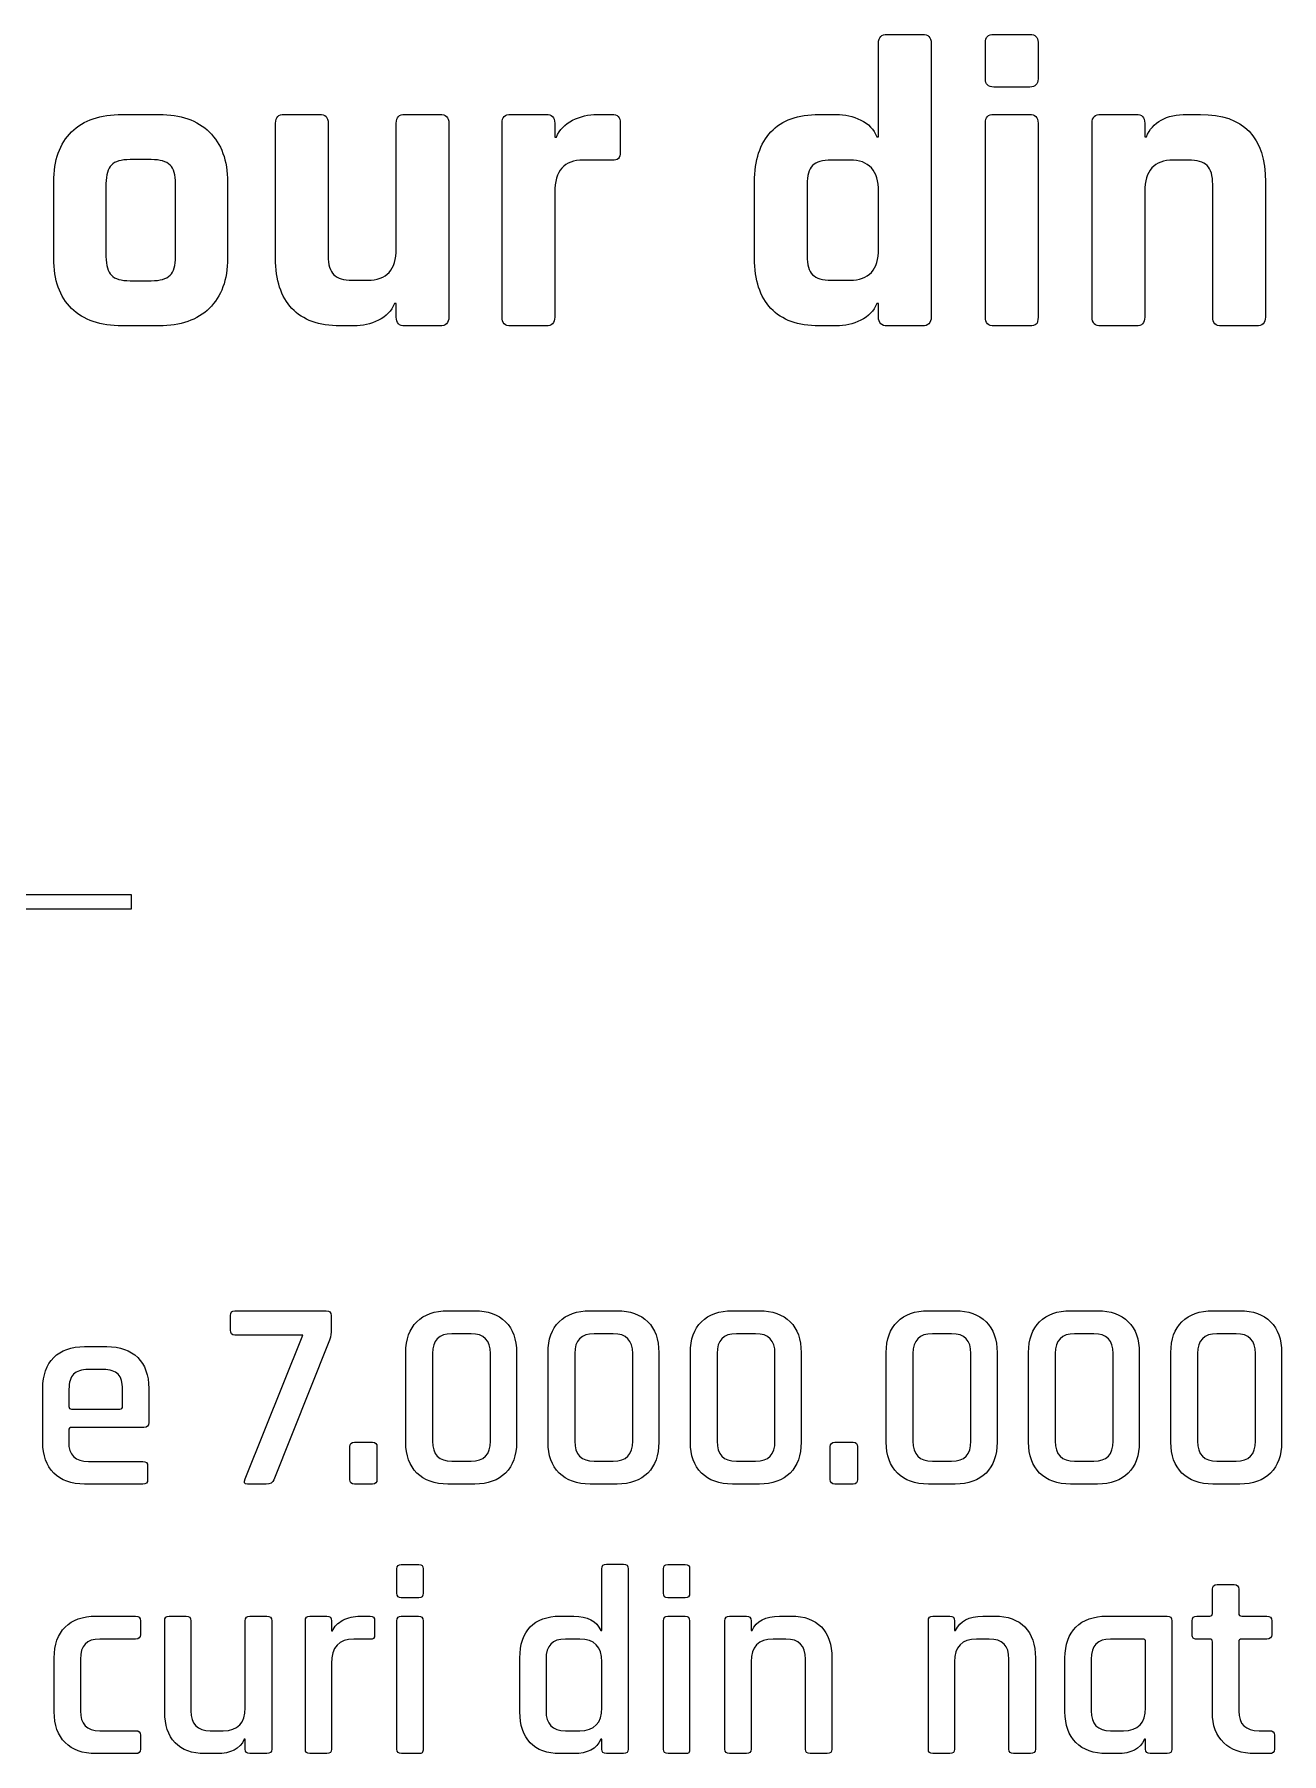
# Model space of a CAD drawing. Extents: x 23 to 195, y 64 to 143.
# Drawn here: x 142.7 to 163.93, y 113.85 to 143.11 of the extents above; entities that cross this region are included whole.
import ezdxf

# ---------------------------------------------------------------- set-up
doc = ezdxf.new("R2010")
doc.units = 0
doc.layers.add('Layer_1', color=7, linetype='CONTINUOUS')

msp = doc.modelspace()

# ---------------------------------------------------------------- linework, layer by layer
at = {"layer": 'Layer_1', "color": 7}
for points in [[(157.217805, 143.105089), (157.817527, 143.105089)], [(159.029778, 143.104983), (159.643964, 143.104983)], [(157.041416, 141.362366), (157.069638, 141.362366), (157.069638, 142.956922)], [(157.965694, 142.956922), (157.965694, 138.2932)], [(158.889019, 142.350038), (158.889019, 142.963872)], [(159.785075, 142.970927), (159.785075, 142.350038)], [(159.643964, 142.208927), (159.029778, 142.208927)], [(144.198047, 141.743331), (144.825992, 141.743331)], [(146.808532, 139.295018), (146.808532, 141.595129)], [(146.956699, 141.743296), (147.556421, 141.743296)], [(147.704588, 141.595129), (147.704588, 139.337351)], [(148.861699, 139.457296), (148.861699, 141.595129)], [(149.009866, 141.743296), (149.602532, 141.743296)], [(149.757755, 141.595129), (149.757755, 138.293129)], [(150.663547, 138.293129), (150.663547, 141.595129)], [(150.811713, 141.743296), (151.411436, 141.743296)], [(151.559602, 141.595129), (151.559602, 141.35524), (151.587825, 141.35524)], [(152.279269, 141.743296), (152.533622, 141.743296)], [(152.67438, 141.595129), (152.67438, 141.108296)], [(156.060694, 141.743366), (156.349972, 141.743366)], [(158.889019, 138.293094), (158.889019, 141.595094)], [(159.029778, 141.743261), (159.636908, 141.743261)], [(159.785075, 141.595094), (159.785075, 138.293094)], [(160.704943, 138.293129), (160.704943, 141.595129)], [(160.85311, 141.743296), (161.452832, 141.743296)], [(161.600998, 141.595129), (161.600998, 141.362296), (161.629221, 141.362296)], [(162.320665, 141.743296), (162.546796, 141.743296)], [(144.691936, 140.974276), (144.332103, 140.974276)], [(152.533622, 140.967185), (152.046436, 140.967185)], [(156.582805, 140.967255), (156.265305, 140.967255)], [(162.342185, 140.967185), (162.087832, 140.967185)], [(143.033881, 139.295053), (143.033881, 140.593276)], [(143.922881, 140.565053), (143.922881, 139.323276)], [(145.108214, 139.323276), (145.108214, 140.565053)], [(145.990158, 140.593276), (145.990158, 139.295053)], [(151.559602, 140.416851), (151.559602, 138.293129)], [(154.96038, 139.295089), (154.96038, 140.593311)], [(155.856436, 140.550978), (155.856436, 139.337422)], [(157.069638, 139.457366), (157.069638, 140.431033)], [(161.600998, 140.430963), (161.600998, 138.293129)], [(162.75811, 138.293129), (162.75811, 140.550907)], [(163.654165, 140.59324), (163.654165, 138.293129)], [(144.332103, 138.914053), (144.691936, 138.914053)], [(148.11381, 138.921074), (148.374866, 138.921074)], [(156.265305, 138.921144), (156.582805, 138.921144)], [(148.861699, 138.293129), (148.861699, 138.525963), (148.833477, 138.525963)], [(157.069638, 138.2932), (157.069638, 138.526033), (157.041416, 138.526033)], [(144.825992, 138.144998), (144.198047, 138.144998)], [(148.142032, 138.144963), (147.909199, 138.144963)], [(149.602532, 138.144963), (149.009866, 138.144963)], [(151.411436, 138.144963), (150.811713, 138.144963)], [(156.349972, 138.145033), (156.060694, 138.145033)], [(157.817527, 138.145033), (157.217805, 138.145033)], [(159.643964, 138.144927), (159.037186, 138.144927)], [(161.452832, 138.144963), (160.85311, 138.144963)], [(163.498943, 138.144963), (162.906276, 138.144963)], [(146.039653, 121.056654), (146.039653, 121.30889)], [(146.117617, 121.386854), (147.672309, 121.386854)], [(147.754859, 121.30889), (147.754859, 121.024551)], [(149.74068, 121.386819), (150.198938, 121.386819)], [(152.162217, 121.386819), (152.620476, 121.386819)], [(154.58379, 121.386819), (155.042048, 121.386819)], [(157.917963, 121.386819), (158.376222, 121.386819)], [(160.3395, 121.386819), (160.797759, 121.386819)], [(162.761073, 121.386819), (163.219331, 121.386819)], [(146.291889, 118.525121), (147.27367, 120.974104), (146.117617, 120.974104)], [(147.704412, 120.831934), (146.778017, 118.511362)], [(150.135086, 120.996999), (149.809119, 120.996999)], [(152.556623, 120.996999), (152.230656, 120.996999)], [(154.978195, 120.996999), (154.652229, 120.996999)], [(158.312369, 120.996999), (157.986402, 120.996999)], [(160.733906, 120.996999), (160.407939, 120.996999)], [(163.155478, 120.996999), (162.829512, 120.996999)], [(143.558673, 120.776795), (143.934381, 120.776795)], [(149.024894, 119.148796), (149.024894, 120.675971)], [(149.478919, 120.657627), (149.478919, 119.167141)], [(150.464933, 119.167141), (150.464933, 120.657627)], [(150.909786, 120.675971), (150.909786, 119.148796)], [(151.446431, 119.148796), (151.446431, 120.675971)], [(151.900456, 120.657627), (151.900456, 119.167141)], [(152.88647, 119.167141), (152.88647, 120.657627)], [(153.331323, 120.675971), (153.331323, 119.148796)], [(153.868004, 119.148796), (153.868004, 120.675971)], [(154.322029, 120.657627), (154.322029, 119.167141)], [(155.308043, 119.167141), (155.308043, 120.657627)], [(155.752895, 120.675971), (155.752895, 119.148796)], [(157.202177, 119.148796), (157.202177, 120.675971)], [(157.656202, 120.657627), (157.656202, 119.167141)], [(158.642216, 119.167141), (158.642216, 120.657627)], [(159.087069, 120.675971), (159.087069, 119.148796)], [(159.623714, 119.148796), (159.623714, 120.675971)], [(160.077739, 120.657627), (160.077739, 119.167141)], [(161.063753, 119.167141), (161.063753, 120.657627)], [(161.508606, 120.675971), (161.508606, 119.148796)], [(162.045287, 119.148796), (162.045287, 120.675971)], [(162.499312, 120.657627), (162.499312, 119.167141)], [(163.485326, 119.167141), (163.485326, 120.657627)], [(163.930178, 120.675971), (163.930178, 119.148796)], [(143.875115, 120.386976), (143.622878, 120.386976)], [(142.847826, 119.148726), (142.847826, 120.065948)], [(143.292678, 120.05219), (143.292678, 119.758679)], [(144.205315, 119.758679), (144.205315, 120.05219)], [(144.650167, 120.065948), (144.650167, 119.483512)], [(143.33854, 119.712818), (144.159453, 119.712818)], [(143.28774, 119.355101), (143.28774, 119.157898)], [(144.567617, 119.400962), (143.33854, 119.400962)], [(148.07123, 118.515984), (148.07123, 119.075489)], [(148.149194, 119.148867), (148.461049, 119.148867)], [(148.534427, 119.075489), (148.534427, 118.515984)], [(156.248513, 118.515984), (156.248513, 119.075489)], [(156.326477, 119.148867), (156.638332, 119.148867)], [(156.71171, 119.075489), (156.71171, 118.515984)], [(143.622878, 118.823112), (144.549273, 118.823112)], [(149.809119, 118.827769), (150.135086, 118.827769)], [(152.230656, 118.827769), (152.556623, 118.827769)], [(154.652229, 118.827769), (154.978195, 118.827769)], [(157.986402, 118.827769), (158.312369, 118.827769)], [(160.407939, 118.827769), (160.733906, 118.827769)], [(162.829512, 118.827769), (163.155478, 118.827769)], [(144.631823, 118.740562), (144.631823, 118.511256)], [(144.549273, 118.437879), (143.558673, 118.437879)], [(146.649606, 118.437984), (146.333517, 118.437984)], [(148.461049, 118.43802), (148.149194, 118.43802)], [(150.198938, 118.437949), (149.74068, 118.437949)], [(152.620476, 118.437949), (152.162217, 118.437949)], [(155.042048, 118.437949), (154.58379, 118.437949)], [(156.638332, 118.43802), (156.326477, 118.43802)], [(158.376222, 118.437949), (157.917963, 118.437949)], [(160.797759, 118.437949), (160.3395, 118.437949)], [(163.219331, 118.437949), (162.761073, 118.437949)], [(148.948165, 117.071394), (149.246262, 117.071394)], [(152.438513, 117.075874), (152.732024, 117.075874)], [(153.483652, 117.071394), (153.78175, 117.071394)], [(148.874787, 116.58068), (148.874787, 116.998016)], [(149.31964, 116.998016), (149.31964, 116.58068)], [(152.341852, 115.947691), (152.360196, 115.947691), (152.360196, 116.99791)], [(152.809635, 116.99791), (152.809635, 113.929802)], [(153.410275, 116.58068), (153.410275, 116.998016)], [(153.855127, 116.998016), (153.855127, 116.58068)], [(162.834592, 116.72733), (163.12387, 116.72733)], [(149.246262, 116.502716), (148.948165, 116.502716)], [(153.78175, 116.502716), (153.483652, 116.502716)], [(162.752042, 116.236616), (162.752042, 116.649366)], [(163.201481, 116.649366), (163.201481, 116.236616)], [(143.752454, 116.190719), (144.426965, 116.190719)], [(144.999664, 116.19079), (145.288942, 116.19079)], [(146.371264, 116.19079), (146.659837, 116.19079)], [(147.393861, 116.19079), (147.682786, 116.19079)], [(148.246878, 116.19079), (148.416564, 116.19079)], [(148.948165, 116.190861), (149.241676, 116.190861)], [(151.649349, 116.190755), (151.883241, 116.190755)], [(153.483652, 116.190861), (153.777163, 116.190861)], [(154.534189, 116.19079), (154.823114, 116.19079)], [(155.38262, 116.19079), (155.584056, 116.19079)], [(157.996492, 116.19079), (158.285417, 116.19079)], [(158.844922, 116.19079), (159.046358, 116.19079)], [(160.954357, 116.190755), (161.981646, 116.190755)], [(162.486047, 116.190755), (162.706181, 116.190755)], [(163.251928, 116.190755), (163.678436, 116.190755)], [(144.509162, 116.112756), (144.509162, 115.874278)], [(144.922053, 114.562721), (144.922053, 116.112826)], [(145.366553, 116.112826), (145.366553, 114.581065)], [(146.292948, 114.631512), (146.292948, 116.112826)], [(146.742739, 116.112826), (146.742739, 113.929837)], [(147.315897, 113.929837), (147.315897, 116.112826)], [(147.76075, 116.112826), (147.76075, 115.938554), (147.778742, 115.938554)], [(148.494528, 116.112826), (148.494528, 115.874348)], [(148.874787, 113.929908), (148.874787, 116.112897)], [(149.31964, 116.112897), (149.31964, 113.929908)], [(153.410275, 113.929908), (153.410275, 116.112897)], [(153.855127, 116.112897), (153.855127, 113.929908)], [(154.456225, 113.929837), (154.456225, 116.112826)], [(154.901078, 116.112826), (154.901078, 115.947726), (154.91907, 115.947726)], [(157.918528, 113.929837), (157.918528, 116.112826)], [(158.36338, 116.112826), (158.36338, 115.947726), (158.381372, 115.947726)], [(162.063843, 116.112791), (162.063843, 113.929802)], [(162.408083, 115.874313), (162.408083, 116.112791)], [(163.760986, 116.112791), (163.760986, 115.874313)], [(144.426965, 115.8009), (143.816659, 115.8009)], [(148.416564, 115.800971), (148.141397, 115.800971)], [(151.984488, 115.800935), (151.741071, 115.800935)], [(155.492334, 115.800971), (155.277139, 115.800971)], [(158.954636, 115.800971), (158.739442, 115.800971)], [(161.563957, 115.800935), (161.018562, 115.800935)], [(161.614757, 114.631477), (161.614757, 115.755074)], [(162.706181, 115.800935), (162.486047, 115.800935)], [(162.752042, 114.553513), (162.752042, 115.755074)], [(163.201481, 115.755074), (163.201481, 114.576444)], [(163.678436, 115.800935), (163.251928, 115.800935)], [(143.041959, 114.56265), (143.041959, 115.479872)], [(143.486812, 115.461528), (143.486812, 114.580994)], [(147.76075, 115.383634), (147.76075, 113.929837)], [(150.966371, 114.562685), (150.966371, 115.479908)], [(151.411224, 115.461563), (151.411224, 114.58103)], [(152.360196, 114.631477), (152.360196, 115.411116)], [(154.901078, 115.411151), (154.901078, 113.929837)], [(155.827473, 113.929837), (155.827473, 115.461598)], [(156.276912, 115.479943), (156.276912, 113.929837)], [(158.36338, 115.411151), (158.36338, 113.929837)], [(159.289775, 113.929837), (159.289775, 115.461598)], [(159.739214, 115.479943), (159.739214, 113.929837)], [(160.24351, 114.562685), (160.24351, 115.479908)], [(160.688362, 115.461563), (160.688362, 114.58103)], [(143.816659, 114.241622), (144.426965, 114.241622)], [(144.509162, 114.163658), (144.509162, 113.925181)], [(145.697106, 114.241693), (145.917239, 114.241693)], [(146.292948, 113.929837), (146.292948, 114.094937), (146.274603, 114.094937)], [(151.741071, 114.241658), (151.984488, 114.241658)], [(152.360196, 113.929802), (152.360196, 114.094902), (152.341852, 114.094902)], [(161.018562, 114.241658), (161.238696, 114.241658)], [(161.614757, 113.929802), (161.614757, 114.094902), (161.596412, 114.094902)], [(163.545439, 114.241658), (163.72465, 114.241658)], [(163.806847, 114.163694), (163.806847, 113.925216)], [(144.426965, 113.851803), (143.752454, 113.851803)], [(145.811759, 113.851873), (145.605384, 113.851873)], [(146.659837, 113.851873), (146.371264, 113.851873)], [(147.682786, 113.851873), (147.393861, 113.851873)], [(149.246262, 113.851944), (148.953104, 113.851944)], [(151.883241, 113.851838), (151.649349, 113.851838)], [(152.732024, 113.851838), (152.438513, 113.851838)], [(153.78175, 113.851944), (153.488591, 113.851944)], [(154.823114, 113.851873), (154.534189, 113.851873)], [(156.194362, 113.851873), (155.905084, 113.851873)], [(158.285417, 113.851873), (157.996492, 113.851873)], [(159.656664, 113.851873), (159.367386, 113.851873)], [(161.133215, 113.851838), (160.954357, 113.851838)], [(161.981646, 113.851838), (161.692721, 113.851838)], [(163.72465, 113.851838), (163.477, 113.851838)]]:
    msp.add_lwpolyline(points, dxfattribs=at)
msp.add_lwpolyline([(144.351823, 128.220265), (113.171912, 128.220265), (113.171912, 128.46721), (144.351823, 128.46721), (144.351823, 128.220265), (144.351823, 128.220265)], close=True, dxfattribs=at)
for points in [[(157.069638, 142.956922), (157.069638, 143.0557), (157.119027, 143.105089), (157.217805, 143.105089)], [(157.817527, 143.105089), (157.916305, 143.105089), (157.965694, 143.0557), (157.965694, 142.956922)], [(158.889019, 142.963872), (158.889019, 143.058063), (158.935939, 143.104983), (159.029778, 143.104983)], [(159.643964, 143.104983), (159.737803, 143.104983), (159.785075, 143.06018), (159.785075, 142.970927)], [(159.029778, 142.208927), (158.935939, 142.208927), (158.889019, 142.255847), (158.889019, 142.350038)], [(159.785075, 142.350038), (159.785075, 142.255847), (159.737803, 142.208927), (159.643964, 142.208927)], [(143.33727, 141.446998), (143.539411, 141.644553), (143.82622, 141.743331), (144.198047, 141.743331)], [(144.825992, 141.743331), (145.192528, 141.743331), (145.478631, 141.643142), (145.683242, 141.44347)], [(146.808532, 141.595129), (146.808532, 141.693907), (146.857568, 141.743296), (146.956699, 141.743296)], [(147.556421, 141.743296), (147.655199, 141.743296), (147.704588, 141.693907), (147.704588, 141.595129)], [(148.861699, 141.595129), (148.861699, 141.693907), (148.911088, 141.743296), (149.009866, 141.743296)], [(149.602532, 141.743296), (149.705896, 141.743296), (149.757755, 141.693907), (149.757755, 141.595129)], [(150.663547, 141.595129), (150.663547, 141.693907), (150.713288, 141.743296), (150.811713, 141.743296)], [(151.411436, 141.743296), (151.510213, 141.743296), (151.559602, 141.693907), (151.559602, 141.595129)], [(151.587825, 141.35524), (151.63933, 141.48224), (151.731405, 141.578549), (151.862991, 141.644518)], [(151.862991, 141.644518), (151.994577, 141.710135), (152.133572, 141.743296), (152.279269, 141.743296)], [(152.533622, 141.743296), (152.627461, 141.743296), (152.67438, 141.693907), (152.67438, 141.595129)], [(155.239075, 141.447033), (155.424636, 141.644589), (155.698391, 141.743366), (156.060694, 141.743366)], [(156.349972, 141.743366), (156.495669, 141.743366), (156.634663, 141.711616), (156.76625, 141.648116)], [(156.76625, 141.648116), (156.898188, 141.584616), (156.989558, 141.489366), (157.041416, 141.362366)], [(158.889019, 141.595094), (158.889019, 141.693872), (158.935939, 141.743261), (159.029778, 141.743261)], [(159.636908, 141.743261), (159.735333, 141.743261), (159.785075, 141.693872), (159.785075, 141.595094)], [(160.704943, 141.595129), (160.704943, 141.693907), (160.754685, 141.743296), (160.85311, 141.743296)], [(161.452832, 141.743296), (161.55161, 141.743296), (161.600998, 141.693907), (161.600998, 141.595129)], [(161.629221, 141.362296), (161.732585, 141.616296), (161.963301, 141.743296), (162.320665, 141.743296)], [(162.546796, 141.743296), (163.284807, 141.743296), (163.654165, 141.359826), (163.654165, 140.59324)], [(143.033881, 140.593276), (143.033881, 140.964751), (143.134775, 141.249442), (143.33727, 141.446998)], [(145.683242, 141.44347), (145.887853, 141.243445), (145.990158, 140.960164), (145.990158, 140.593276)], [(154.96038, 140.593311), (154.96038, 140.964786), (155.052808, 141.249478), (155.239075, 141.447033)], [(152.67438, 141.108296), (152.67438, 141.051851), (152.663797, 141.013046), (152.64263, 140.991879)], [(144.014603, 140.882553), (143.953572, 140.82117), (143.922881, 140.715337), (143.922881, 140.565053)], [(144.332103, 140.974276), (144.181467, 140.974276), (144.075633, 140.943584), (144.014603, 140.882553)], [(145.012964, 140.882553), (144.949464, 140.943584), (144.84222, 140.974276), (144.691936, 140.974276)], [(145.108214, 140.565053), (145.108214, 140.715337), (145.076464, 140.82117), (145.012964, 140.882553)], [(152.046436, 140.967185), (151.72188, 140.967185), (151.559602, 140.78374), (151.559602, 140.416851)], [(152.64263, 140.991879), (152.621816, 140.970713), (152.585127, 140.962246), (152.533622, 140.967185)], [(155.947805, 140.872005), (155.886422, 140.808505), (155.856436, 140.701261), (155.856436, 140.550978)], [(156.265305, 140.967255), (156.114669, 140.967255), (156.008836, 140.935505), (155.947805, 140.872005)], [(157.069638, 140.431033), (157.069638, 140.788397), (156.907361, 140.967255), (156.582805, 140.967255)], [(162.087832, 140.967185), (161.763276, 140.967185), (161.600998, 140.788326), (161.600998, 140.430963)], [(162.663212, 140.871935), (162.59936, 140.935435), (162.492468, 140.967185), (162.342185, 140.967185)], [(162.75811, 140.550907), (162.75811, 140.701543), (162.72636, 140.808435), (162.663212, 140.871935)], [(143.33727, 138.441331), (143.134775, 138.638887), (143.033881, 138.923226), (143.033881, 139.295053)], [(143.922881, 139.323276), (143.922881, 139.172639), (143.953572, 139.066806), (144.014603, 139.005776)], [(145.012964, 139.005776), (145.076464, 139.066806), (145.108214, 139.172639), (145.108214, 139.323276)], [(145.990158, 139.295053), (145.990158, 138.928164), (145.887853, 138.644531), (145.683242, 138.444859)], [(147.087227, 138.441296), (146.90096, 138.638851), (146.808532, 138.923543), (146.808532, 139.295018)], [(147.704588, 139.337351), (147.704588, 139.186715), (147.736338, 139.079824), (147.799485, 139.016324)], [(148.374866, 138.921074), (148.699421, 138.921074), (148.861699, 139.099932), (148.861699, 139.457296)], [(155.239075, 138.441366), (155.052808, 138.638922), (154.96038, 138.923261), (154.96038, 139.295089)], [(155.856436, 139.337422), (155.856436, 139.186786), (155.886422, 139.079894), (155.947805, 139.016394)], [(156.582805, 138.921144), (156.907361, 138.921144), (157.069638, 139.09965), (157.069638, 139.457366)], [(144.014603, 139.005776), (144.075633, 138.944392), (144.181467, 138.914053), (144.332103, 138.914053)], [(144.691936, 138.914053), (144.84222, 138.914053), (144.949464, 138.944392), (145.012964, 139.005776)], [(147.799485, 139.016324), (147.863338, 138.952824), (147.96776, 138.921074), (148.11381, 138.921074)], [(155.947805, 139.016394), (156.008836, 138.952894), (156.114669, 138.921144), (156.265305, 138.921144)], [(144.198047, 138.144998), (143.82622, 138.144998), (143.539411, 138.243776), (143.33727, 138.441331)], [(145.683242, 138.444859), (145.478631, 138.244834), (145.192528, 138.144998), (144.825992, 138.144998)], [(147.909199, 138.144963), (147.546896, 138.144963), (147.272788, 138.24374), (147.087227, 138.441296)], [(148.833477, 138.525963), (148.781266, 138.398963), (148.689896, 138.303713), (148.55831, 138.240213)], [(156.060694, 138.145033), (155.698391, 138.145033), (155.424636, 138.243811), (155.239075, 138.441366)], [(157.041416, 138.526033), (156.989558, 138.399033), (156.898188, 138.303783), (156.76625, 138.240283)], [(148.55831, 138.240213), (148.426724, 138.176713), (148.28773, 138.144963), (148.142032, 138.144963)], [(149.009866, 138.144963), (148.911088, 138.144963), (148.861699, 138.194351), (148.861699, 138.293129)], [(149.757755, 138.293129), (149.757755, 138.194351), (149.705896, 138.144963), (149.602532, 138.144963)], [(150.811713, 138.144963), (150.713288, 138.144963), (150.663547, 138.194351), (150.663547, 138.293129)], [(151.559602, 138.293129), (151.559602, 138.194351), (151.510213, 138.144963), (151.411436, 138.144963)], [(156.76625, 138.240283), (156.634663, 138.176783), (156.495669, 138.145033), (156.349972, 138.145033)], [(157.217805, 138.145033), (157.119027, 138.145033), (157.069638, 138.194422), (157.069638, 138.2932)], [(157.965694, 138.2932), (157.965694, 138.194422), (157.916305, 138.145033), (157.817527, 138.145033)], [(159.037186, 138.144927), (158.938408, 138.144927), (158.889019, 138.194316), (158.889019, 138.293094)], [(159.753325, 138.173149), (159.732158, 138.154099), (159.695469, 138.144927), (159.643964, 138.144927)], [(159.785075, 138.293094), (159.785075, 138.232063), (159.774492, 138.191847), (159.753325, 138.173149)], [(160.85311, 138.144963), (160.754685, 138.144963), (160.704943, 138.194351), (160.704943, 138.293129)], [(161.600998, 138.293129), (161.600998, 138.194351), (161.55161, 138.144963), (161.452832, 138.144963)], [(162.906276, 138.144963), (162.807498, 138.144963), (162.75811, 138.194351), (162.75811, 138.293129)], [(163.654165, 138.293129), (163.654165, 138.194351), (163.60266, 138.144963), (163.498943, 138.144963)], [(146.039653, 121.30889), (146.039653, 121.360748), (146.065759, 121.386854), (146.117617, 121.386854)], [(147.672309, 121.386854), (147.727342, 121.386854), (147.754859, 121.360748), (147.754859, 121.30889)], [(149.024894, 120.675971), (149.024894, 120.902102), (149.087688, 121.07708), (149.213277, 121.201258)], [(149.213277, 121.201258), (149.338513, 121.325083), (149.514197, 121.386819), (149.74068, 121.386819)], [(150.198938, 121.386819), (150.422247, 121.386819), (150.596519, 121.325083), (150.722108, 121.201258)], [(150.722108, 121.201258), (150.846991, 121.07708), (150.909786, 120.902102), (150.909786, 120.675971)], [(151.446431, 120.675971), (151.446431, 120.902102), (151.509226, 121.07708), (151.634815, 121.201258)], [(151.634815, 121.201258), (151.760051, 121.325083), (151.935734, 121.386819), (152.162217, 121.386819)], [(152.620476, 121.386819), (152.843784, 121.386819), (153.018056, 121.325083), (153.143645, 121.201258)], [(153.143645, 121.201258), (153.268528, 121.07708), (153.331323, 120.902102), (153.331323, 120.675971)], [(153.868004, 120.675971), (153.868004, 120.902102), (153.930798, 121.07708), (154.056387, 121.201258)], [(154.056387, 121.201258), (154.181623, 121.325083), (154.357307, 121.386819), (154.58379, 121.386819)], [(155.042048, 121.386819), (155.265357, 121.386819), (155.439629, 121.325083), (155.565218, 121.201258)], [(155.565218, 121.201258), (155.690101, 121.07708), (155.752895, 120.902102), (155.752895, 120.675971)], [(157.202177, 120.675971), (157.202177, 120.902102), (157.264972, 121.07708), (157.39056, 121.201258)], [(157.39056, 121.201258), (157.515797, 121.325083), (157.69148, 121.386819), (157.917963, 121.386819)], [(158.376222, 121.386819), (158.59953, 121.386819), (158.773802, 121.325083), (158.899391, 121.201258)], [(158.899391, 121.201258), (159.024274, 121.07708), (159.087069, 120.902102), (159.087069, 120.675971)], [(159.623714, 120.675971), (159.623714, 120.902102), (159.686509, 121.07708), (159.812098, 121.201258)], [(159.812098, 121.201258), (159.937334, 121.325083), (160.113017, 121.386819), (160.3395, 121.386819)], [(160.797759, 121.386819), (161.021067, 121.386819), (161.195339, 121.325083), (161.320928, 121.201258)], [(161.320928, 121.201258), (161.445812, 121.07708), (161.508606, 120.902102), (161.508606, 120.675971)], [(162.045287, 120.675971), (162.045287, 120.902102), (162.108081, 121.07708), (162.23367, 121.201258)], [(162.23367, 121.201258), (162.358906, 121.325083), (162.53459, 121.386819), (162.761073, 121.386819)], [(163.219331, 121.386819), (163.44264, 121.386819), (163.616912, 121.325083), (163.742501, 121.201258)], [(163.742501, 121.201258), (163.867384, 121.07708), (163.930178, 120.902102), (163.930178, 120.675971)], [(146.117617, 120.974104), (146.065759, 120.974104), (146.039653, 121.001621), (146.039653, 121.056654)], [(147.754859, 121.024551), (147.754859, 120.975515), (147.737925, 120.911309), (147.704412, 120.831934)], [(149.809119, 120.996999), (149.588986, 120.996999), (149.478919, 120.883758), (149.478919, 120.657627)], [(150.464933, 120.657627), (150.464933, 120.883758), (150.355219, 120.996999), (150.135086, 120.996999)], [(152.230656, 120.996999), (152.010523, 120.996999), (151.900456, 120.883758), (151.900456, 120.657627)], [(152.88647, 120.657627), (152.88647, 120.883758), (152.776756, 120.996999), (152.556623, 120.996999)], [(154.652229, 120.996999), (154.432095, 120.996999), (154.322029, 120.883758), (154.322029, 120.657627)], [(155.308043, 120.657627), (155.308043, 120.883758), (155.198329, 120.996999), (154.978195, 120.996999)], [(157.986402, 120.996999), (157.766269, 120.996999), (157.656202, 120.883758), (157.656202, 120.657627)], [(158.642216, 120.657627), (158.642216, 120.883758), (158.532502, 120.996999), (158.312369, 120.996999)], [(160.407939, 120.996999), (160.187806, 120.996999), (160.077739, 120.883758), (160.077739, 120.657627)], [(161.063753, 120.657627), (161.063753, 120.883758), (160.954039, 120.996999), (160.733906, 120.996999)], [(162.829512, 120.996999), (162.609378, 120.996999), (162.499312, 120.883758), (162.499312, 120.657627)], [(163.485326, 120.657627), (163.485326, 120.883758), (163.375612, 120.996999), (163.155478, 120.996999)], [(142.847826, 120.065948), (142.847826, 120.292431), (142.909562, 120.467409), (143.03374, 120.591234)], [(143.03374, 120.591234), (143.157212, 120.715059), (143.33219, 120.776795), (143.558673, 120.776795)], [(143.934381, 120.776795), (144.160865, 120.776795), (144.336548, 120.715059), (144.462137, 120.591234)], [(144.462137, 120.591234), (144.587373, 120.467409), (144.650167, 120.292431), (144.650167, 120.065948)], [(143.370642, 120.306895), (143.318431, 120.253273), (143.292678, 120.168606), (143.292678, 120.05219)], [(143.622878, 120.386976), (143.506815, 120.386976), (143.422501, 120.360165), (143.370642, 120.306895)], [(144.127351, 120.306895), (144.075492, 120.360165), (143.991531, 120.386976), (143.875115, 120.386976)], [(144.205315, 120.05219), (144.205315, 120.168606), (144.179209, 120.253273), (144.127351, 120.306895)], [(143.292678, 119.758679), (143.292678, 119.727987), (143.307848, 119.712818), (143.33854, 119.712818)], [(144.159453, 119.712818), (144.189792, 119.712818), (144.205315, 119.727987), (144.205315, 119.758679)], [(143.33854, 119.400962), (143.304673, 119.400962), (143.28774, 119.385793), (143.28774, 119.355101)], [(144.650167, 119.483512), (144.650167, 119.428479), (144.622651, 119.400962), (144.567617, 119.400962)], [(143.03374, 118.625909), (142.909562, 118.751145), (142.847826, 118.92577), (142.847826, 119.148726)], [(143.28774, 119.157898), (143.28774, 118.93459), (143.39957, 118.823112), (143.622878, 118.823112)], [(148.07123, 119.075489), (148.07123, 119.124173), (148.097335, 119.148867), (148.149194, 119.148867)], [(148.461049, 119.148867), (148.510085, 119.148867), (148.534427, 119.124173), (148.534427, 119.075489)], [(149.213277, 118.62598), (149.087688, 118.751216), (149.024894, 118.925488), (149.024894, 119.148796)], [(149.478919, 119.167141), (149.478919, 118.940658), (149.588986, 118.827769), (149.809119, 118.827769)], [(150.135086, 118.827769), (150.355219, 118.827769), (150.464933, 118.940658), (150.464933, 119.167141)], [(150.909786, 119.148796), (150.909786, 118.925488), (150.846991, 118.751216), (150.722108, 118.62598)], [(151.634815, 118.62598), (151.509226, 118.751216), (151.446431, 118.925488), (151.446431, 119.148796)], [(151.900456, 119.167141), (151.900456, 118.940658), (152.010523, 118.827769), (152.230656, 118.827769)], [(152.556623, 118.827769), (152.776756, 118.827769), (152.88647, 118.940658), (152.88647, 119.167141)], [(153.331323, 119.148796), (153.331323, 118.925488), (153.268528, 118.751216), (153.143645, 118.62598)], [(154.056387, 118.62598), (153.930798, 118.751216), (153.868004, 118.925488), (153.868004, 119.148796)], [(154.322029, 119.167141), (154.322029, 118.940658), (154.432095, 118.827769), (154.652229, 118.827769)], [(154.978195, 118.827769), (155.198329, 118.827769), (155.308043, 118.940658), (155.308043, 119.167141)], [(155.752895, 119.148796), (155.752895, 118.925488), (155.690101, 118.751216), (155.565218, 118.62598)], [(156.248513, 119.075489), (156.248513, 119.124173), (156.274618, 119.148867), (156.326477, 119.148867)], [(156.638332, 119.148867), (156.687368, 119.148867), (156.71171, 119.124173), (156.71171, 119.075489)], [(157.39056, 118.62598), (157.264972, 118.751216), (157.202177, 118.925488), (157.202177, 119.148796)], [(157.656202, 119.167141), (157.656202, 118.940658), (157.766269, 118.827769), (157.986402, 118.827769)], [(158.312369, 118.827769), (158.532502, 118.827769), (158.642216, 118.940658), (158.642216, 119.167141)], [(159.087069, 119.148796), (159.087069, 118.925488), (159.024274, 118.751216), (158.899391, 118.62598)], [(159.812098, 118.62598), (159.686509, 118.751216), (159.623714, 118.925488), (159.623714, 119.148796)], [(160.077739, 119.167141), (160.077739, 118.940658), (160.187806, 118.827769), (160.407939, 118.827769)], [(160.733906, 118.827769), (160.954039, 118.827769), (161.063753, 118.940658), (161.063753, 119.167141)], [(161.508606, 119.148796), (161.508606, 118.925488), (161.445812, 118.751216), (161.320928, 118.62598)], [(162.23367, 118.62598), (162.108081, 118.751216), (162.045287, 118.925488), (162.045287, 119.148796)], [(162.499312, 119.167141), (162.499312, 118.940658), (162.609378, 118.827769), (162.829512, 118.827769)], [(163.155478, 118.827769), (163.375612, 118.827769), (163.485326, 118.940658), (163.485326, 119.167141)], [(163.930178, 119.148796), (163.930178, 118.925488), (163.867384, 118.751216), (163.742501, 118.62598)], [(144.549273, 118.823112), (144.604306, 118.823112), (144.631823, 118.795595), (144.631823, 118.740562)], [(143.558673, 118.437879), (143.33219, 118.437879), (143.157212, 118.500673), (143.03374, 118.625909)], [(144.631823, 118.511256), (144.631823, 118.462573), (144.604306, 118.437879), (144.549273, 118.437879)], [(146.333517, 118.437984), (146.274956, 118.437984), (146.261198, 118.466912), (146.291889, 118.525121)], [(146.778017, 118.511362), (146.759673, 118.462326), (146.716634, 118.437984), (146.649606, 118.437984)], [(148.149194, 118.43802), (148.097335, 118.43802), (148.07123, 118.464125), (148.07123, 118.515984)], [(148.534427, 118.515984), (148.534427, 118.464125), (148.510085, 118.43802), (148.461049, 118.43802)], [(149.74068, 118.437949), (149.514197, 118.437949), (149.338513, 118.500744), (149.213277, 118.62598)], [(150.722108, 118.62598), (150.596519, 118.500744), (150.422247, 118.437949), (150.198938, 118.437949)], [(152.162217, 118.437949), (151.935734, 118.437949), (151.760051, 118.500744), (151.634815, 118.62598)], [(153.143645, 118.62598), (153.018056, 118.500744), (152.843784, 118.437949), (152.620476, 118.437949)], [(154.58379, 118.437949), (154.357307, 118.437949), (154.181623, 118.500744), (154.056387, 118.62598)], [(155.565218, 118.62598), (155.439629, 118.500744), (155.265357, 118.437949), (155.042048, 118.437949)], [(156.326477, 118.43802), (156.274618, 118.43802), (156.248513, 118.464125), (156.248513, 118.515984)], [(156.71171, 118.515984), (156.71171, 118.464125), (156.687368, 118.43802), (156.638332, 118.43802)], [(157.917963, 118.437949), (157.69148, 118.437949), (157.515797, 118.500744), (157.39056, 118.62598)], [(158.899391, 118.62598), (158.773802, 118.500744), (158.59953, 118.437949), (158.376222, 118.437949)], [(160.3395, 118.437949), (160.113017, 118.437949), (159.937334, 118.500744), (159.812098, 118.62598)], [(161.320928, 118.62598), (161.195339, 118.500744), (161.021067, 118.437949), (160.797759, 118.437949)], [(162.761073, 118.437949), (162.53459, 118.437949), (162.358906, 118.500744), (162.23367, 118.62598)], [(163.742501, 118.62598), (163.616912, 118.500744), (163.44264, 118.437949), (163.219331, 118.437949)], [(148.874787, 116.998016), (148.874787, 117.046699), (148.899129, 117.071394), (148.948165, 117.071394)], [(149.246262, 117.071394), (149.294945, 117.071394), (149.31964, 117.046699), (149.31964, 116.998016)], [(152.360196, 116.99791), (152.360196, 117.049769), (152.386302, 117.075874), (152.438513, 117.075874)], [(152.732024, 117.075874), (152.78353, 117.075874), (152.809635, 117.049769), (152.809635, 116.99791)], [(153.410275, 116.998016), (153.410275, 117.046699), (153.434616, 117.071394), (153.483652, 117.071394)], [(153.78175, 117.071394), (153.830433, 117.071394), (153.855127, 117.046699), (153.855127, 116.998016)], [(162.752042, 116.649366), (162.752042, 116.701224), (162.779558, 116.72733), (162.834592, 116.72733)], [(163.12387, 116.72733), (163.175728, 116.72733), (163.201481, 116.701224), (163.201481, 116.649366)], [(148.948165, 116.502716), (148.899129, 116.502716), (148.874787, 116.528469), (148.874787, 116.58068)], [(149.31964, 116.58068), (149.31964, 116.528469), (149.294945, 116.502716), (149.246262, 116.502716)], [(153.483652, 116.502716), (153.434616, 116.502716), (153.410275, 116.528469), (153.410275, 116.58068)], [(153.855127, 116.58068), (153.855127, 116.528469), (153.830433, 116.502716), (153.78175, 116.502716)], [(143.22752, 116.005158), (143.351345, 116.128983), (143.526323, 116.190719), (143.752454, 116.190719)], [(144.426965, 116.190719), (144.481998, 116.190719), (144.509162, 116.164614), (144.509162, 116.112756)], [(144.922053, 116.112826), (144.922053, 116.164684), (144.947806, 116.19079), (144.999664, 116.19079)], [(145.288942, 116.19079), (145.3408, 116.19079), (145.366553, 116.164684), (145.366553, 116.112826)], [(146.292948, 116.112826), (146.292948, 116.164684), (146.319053, 116.19079), (146.371264, 116.19079)], [(146.659837, 116.19079), (146.715223, 116.19079), (146.742739, 116.164684), (146.742739, 116.112826)], [(147.315897, 116.112826), (147.315897, 116.164684), (147.34165, 116.19079), (147.393861, 116.19079)], [(147.682786, 116.19079), (147.734292, 116.19079), (147.76075, 116.164684), (147.76075, 116.112826)], [(147.955483, 116.121998), (148.042972, 116.167859), (148.139633, 116.19079), (148.246878, 116.19079)], [(148.416564, 116.19079), (148.468422, 116.19079), (148.494528, 116.164684), (148.494528, 116.112826)], [(148.874787, 116.112897), (148.874787, 116.164755), (148.899129, 116.190861), (148.948165, 116.190861)], [(149.241676, 116.190861), (149.293534, 116.190861), (149.31964, 116.164755), (149.31964, 116.112897)], [(151.14276, 116.00731), (151.260588, 116.129724), (151.429216, 116.190755), (151.649349, 116.190755)], [(151.883241, 116.190755), (152.118543, 116.190755), (152.271649, 116.109616), (152.341852, 115.947691)], [(153.410275, 116.112897), (153.410275, 116.164755), (153.434616, 116.190861), (153.483652, 116.190861)], [(153.777163, 116.190861), (153.829022, 116.190861), (153.855127, 116.164755), (153.855127, 116.112897)], [(154.456225, 116.112826), (154.456225, 116.164684), (154.481978, 116.19079), (154.534189, 116.19079)], [(154.823114, 116.19079), (154.87462, 116.19079), (154.901078, 116.164684), (154.901078, 116.112826)], [(154.91907, 115.947726), (154.992448, 116.109651), (155.146964, 116.19079), (155.38262, 116.19079)], [(155.584056, 116.19079), (155.807364, 116.19079), (155.978462, 116.129759), (156.0977, 116.007346)], [(157.918528, 116.112826), (157.918528, 116.164684), (157.94428, 116.19079), (157.996492, 116.19079)], [(158.285417, 116.19079), (158.336922, 116.19079), (158.36338, 116.164684), (158.36338, 116.112826)], [(158.381372, 115.947726), (158.45475, 116.109651), (158.609267, 116.19079), (158.844922, 116.19079)], [(159.046358, 116.19079), (159.269667, 116.19079), (159.440764, 116.129759), (159.560003, 116.007346)], [(160.429423, 116.005194), (160.552896, 116.129019), (160.727873, 116.190755), (160.954357, 116.190755)], [(161.981646, 116.190755), (162.036679, 116.190755), (162.063843, 116.164649), (162.063843, 116.112791)], [(162.408083, 116.112791), (162.408083, 116.164649), (162.434189, 116.190755), (162.486047, 116.190755)], [(162.706181, 116.190755), (162.736872, 116.190755), (162.752042, 116.205924), (162.752042, 116.236616)], [(163.201481, 116.236616), (163.201481, 116.205924), (163.218414, 116.190755), (163.251928, 116.190755)], [(163.678436, 116.190755), (163.73347, 116.190755), (163.760986, 116.164649), (163.760986, 116.112791)], [(143.041959, 115.479872), (143.041959, 115.706356), (143.103695, 115.881333), (143.22752, 116.005158)], [(144.509162, 115.874278), (144.509162, 115.825242), (144.481998, 115.8009), (144.426965, 115.8009)], [(147.778742, 115.938554), (147.809433, 116.014754), (147.868347, 116.076137), (147.955483, 116.121998)], [(148.494528, 115.874348), (148.494528, 115.81614), (148.468422, 115.791798), (148.416564, 115.800971)], [(150.966371, 115.479908), (150.966371, 115.709213), (151.024932, 115.884896), (151.14276, 116.00731)], [(156.0977, 116.007346), (156.216939, 115.884932), (156.276912, 115.709248), (156.276912, 115.479943)], [(159.560003, 116.007346), (159.679242, 115.884932), (159.739214, 115.709248), (159.739214, 115.479943)], [(160.24351, 115.479908), (160.24351, 115.706038), (160.305246, 115.881016), (160.429423, 116.005194)], [(162.424311, 115.81681), (162.413375, 115.827746), (162.408083, 115.846796), (162.408083, 115.874313)], [(163.760986, 115.874313), (163.760986, 115.825277), (163.73347, 115.800935), (163.678436, 115.800935)], [(143.816659, 115.8009), (143.596526, 115.8009), (143.486812, 115.687658), (143.486812, 115.461528)], [(148.141397, 115.800971), (147.887397, 115.800971), (147.76075, 115.661623), (147.76075, 115.383634)], [(151.741071, 115.800935), (151.520938, 115.800935), (151.411224, 115.687694), (151.411224, 115.461563)], [(152.360196, 115.411116), (152.360196, 115.671113), (152.23496, 115.800935), (151.984488, 115.800935)], [(155.277139, 115.800971), (155.026314, 115.800971), (154.901078, 115.671148), (154.901078, 115.411151)], [(155.827473, 115.461598), (155.827473, 115.687729), (155.715642, 115.800971), (155.492334, 115.800971)], [(158.739442, 115.800971), (158.488617, 115.800971), (158.36338, 115.671148), (158.36338, 115.411151)], [(159.289775, 115.461598), (159.289775, 115.687729), (159.177944, 115.800971), (158.954636, 115.800971)], [(161.018562, 115.800935), (160.798429, 115.800935), (160.688362, 115.687694), (160.688362, 115.461563)], [(161.614757, 115.755074), (161.614757, 115.785413), (161.597823, 115.800935), (161.563957, 115.800935)], [(162.486047, 115.800935), (162.455708, 115.800935), (162.434895, 115.806227), (162.424311, 115.81681)], [(162.752042, 115.755074), (162.752042, 115.785766), (162.736872, 115.800935), (162.706181, 115.800935)], [(163.251928, 115.800935), (163.218414, 115.800935), (163.201481, 115.785766), (163.201481, 115.755074)], [(143.22752, 114.039833), (143.103695, 114.165069), (143.041959, 114.339694), (143.041959, 114.56265)], [(143.486812, 114.580994), (143.486812, 114.354864), (143.596526, 114.241622), (143.816659, 114.241622)], [(145.098795, 114.037434), (144.980967, 114.161259), (144.922053, 114.33659), (144.922053, 114.562721)], [(145.366553, 114.581065), (145.366553, 114.354582), (145.476973, 114.241693), (145.697106, 114.241693)], [(145.917239, 114.241693), (146.167712, 114.241693), (146.292948, 114.371515), (146.292948, 114.631512)], [(151.14276, 114.037399), (151.024932, 114.161224), (150.966371, 114.336555), (150.966371, 114.562685)], [(151.411224, 114.58103), (151.411224, 114.354546), (151.520938, 114.241658), (151.741071, 114.241658)], [(151.984488, 114.241658), (152.23496, 114.241658), (152.360196, 114.37148), (152.360196, 114.631477)], [(160.429423, 114.039869), (160.305246, 114.165105), (160.24351, 114.339377), (160.24351, 114.562685)], [(160.688362, 114.58103), (160.688362, 114.354546), (160.798429, 114.241658), (161.018562, 114.241658)], [(161.238696, 114.241658), (161.489521, 114.241658), (161.614757, 114.37148), (161.614757, 114.631477)], [(162.945011, 114.035283), (162.816247, 114.157696), (162.752042, 114.330558), (162.752042, 114.553513)], [(163.201481, 114.576444), (163.201481, 114.353135), (163.316133, 114.241658), (163.545439, 114.241658)], [(144.426965, 114.241622), (144.481998, 114.241622), (144.509162, 114.215517), (144.509162, 114.163658)], [(146.274603, 114.094937), (146.201225, 113.932659), (146.047062, 113.851873), (145.811759, 113.851873)], [(152.341852, 114.094902), (152.271649, 113.932977), (152.118543, 113.851838), (151.883241, 113.851838)], [(161.596412, 114.094902), (161.523035, 113.932977), (161.368518, 113.851838), (161.133215, 113.851838)], [(163.72465, 114.241658), (163.779331, 114.241658), (163.806847, 114.215552), (163.806847, 114.163694)], [(143.752454, 113.851803), (143.526323, 113.851803), (143.351345, 113.914597), (143.22752, 114.039833)], [(144.509162, 113.925181), (144.509162, 113.876497), (144.481998, 113.851803), (144.426965, 113.851803)], [(145.605384, 113.851873), (145.38525, 113.851873), (145.21627, 113.913609), (145.098795, 114.037434)], [(146.371264, 113.851873), (146.319053, 113.851873), (146.292948, 113.877979), (146.292948, 113.929837)], [(146.742739, 113.929837), (146.742739, 113.877979), (146.715223, 113.851873), (146.659837, 113.851873)], [(147.393861, 113.851873), (147.34165, 113.851873), (147.315897, 113.877979), (147.315897, 113.929837)], [(147.76075, 113.929837), (147.76075, 113.877979), (147.734292, 113.851873), (147.682786, 113.851873)], [(148.953104, 113.851944), (148.900893, 113.851944), (148.874787, 113.878049), (148.874787, 113.929908)], [(149.303765, 113.867819), (149.293182, 113.857236), (149.273779, 113.851944), (149.246262, 113.851944)], [(149.31964, 113.929908), (149.31964, 113.899216), (149.314348, 113.878402), (149.303765, 113.867819)], [(151.649349, 113.851838), (151.429216, 113.851838), (151.260588, 113.913574), (151.14276, 114.037399)], [(152.438513, 113.851838), (152.386302, 113.851838), (152.360196, 113.877944), (152.360196, 113.929802)], [(152.809635, 113.929802), (152.809635, 113.877944), (152.78353, 113.851838), (152.732024, 113.851838)], [(153.488591, 113.851944), (153.43638, 113.851944), (153.410275, 113.878049), (153.410275, 113.929908)], [(153.839252, 113.867819), (153.828669, 113.857236), (153.809266, 113.851944), (153.78175, 113.851944)], [(153.855127, 113.929908), (153.855127, 113.899216), (153.849836, 113.878402), (153.839252, 113.867819)], [(154.534189, 113.851873), (154.481978, 113.851873), (154.456225, 113.877979), (154.456225, 113.929837)], [(154.901078, 113.929837), (154.901078, 113.877979), (154.87462, 113.851873), (154.823114, 113.851873)], [(155.905084, 113.851873), (155.853225, 113.851873), (155.827473, 113.877979), (155.827473, 113.929837)], [(156.276912, 113.929837), (156.276912, 113.877979), (156.249395, 113.851873), (156.194362, 113.851873)], [(157.996492, 113.851873), (157.94428, 113.851873), (157.918528, 113.877979), (157.918528, 113.929837)], [(158.36338, 113.929837), (158.36338, 113.877979), (158.336922, 113.851873), (158.285417, 113.851873)], [(159.367386, 113.851873), (159.315528, 113.851873), (159.289775, 113.877979), (159.289775, 113.929837)], [(159.739214, 113.929837), (159.739214, 113.877979), (159.711697, 113.851873), (159.656664, 113.851873)], [(160.954357, 113.851838), (160.727873, 113.851838), (160.552896, 113.914633), (160.429423, 114.039869)], [(161.692721, 113.851838), (161.64051, 113.851838), (161.614757, 113.877944), (161.614757, 113.929802)], [(162.063843, 113.929802), (162.063843, 113.877944), (162.036679, 113.851838), (161.981646, 113.851838)], [(163.477, 113.851838), (163.250517, 113.851838), (163.07307, 113.912869), (162.945011, 114.035283)], [(163.806847, 113.925216), (163.806847, 113.87618), (163.779331, 113.851838), (163.72465, 113.851838)]]:
    msp.add_open_spline(points, degree=3, dxfattribs=at)

doc.saveas('drawing.dxf')
